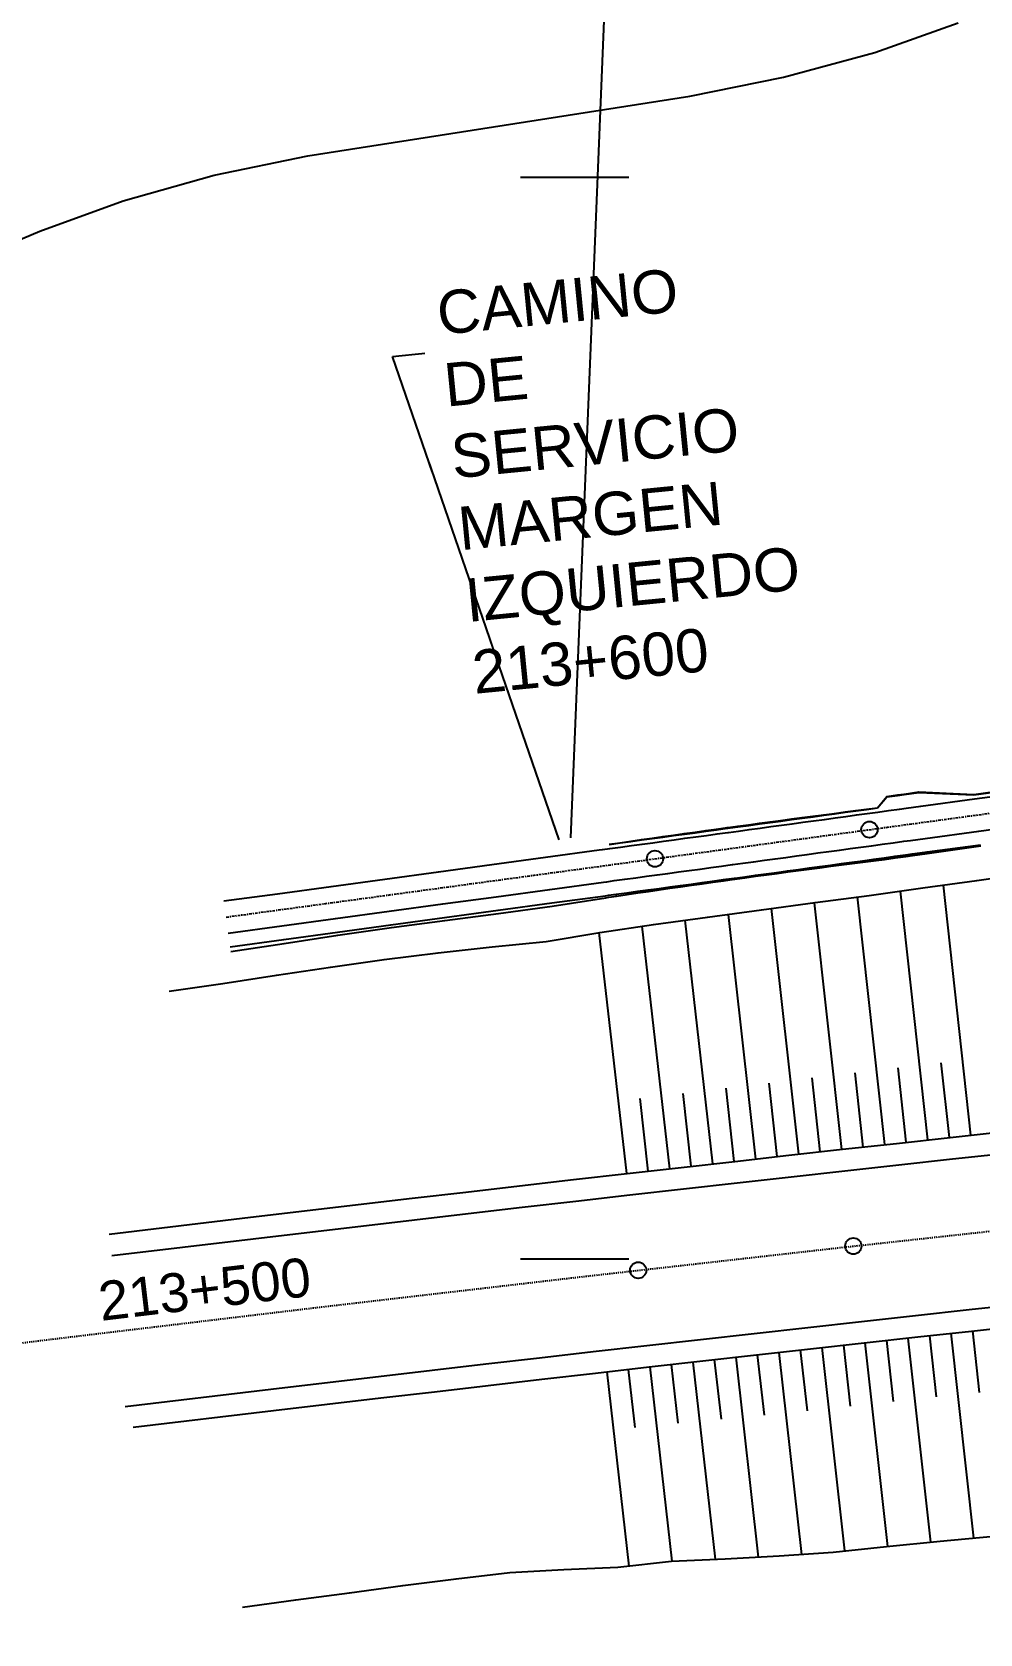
# Model space of a CAD drawing. Header units: metres. Extents: x -4 to 509425, y 7549 to 4732445.
# Drawn here: x 479849.8 to 479937.5, y 4719265.3 to 4719413.4 of the extents above; entities that cross this region are included whole.
import ezdxf
from ezdxf import colors
from ezdxf.entities.mleader import LeaderData, LeaderLine
from ezdxf.math import Vec2, Vec3

# ---------------------------------------------------------------- set-up
doc = ezdxf.new("R2010")
doc.units = ezdxf.units.M
doc.header["$LTSCALE"] = 0.01
doc.header["$MEASUREMENT"] = 0
doc.linetypes.add('322308300149-PRV-PLA-PT-TRA-220201-XREF_PLANTA_1000$0$TRAZO_Y_PUNTO2', pattern=[12.7, 6.35, -3.175, 0, -3.175])
doc.linetypes.add('322308300149-PRV-PLA-PT-URB-220600-XREF_VIALES_1000$0$ACAD_ISO04W100', pattern=[30, 24, -3, 0, -3])
for name, color, linetype, true_color in [('322308300149-PRV-PLA-PT-TRA-220201-XREF_PLANTA_1000$0$C-RAIL-CNTR', 1, '322308300149-PRV-PLA-PT-TRA-220201-XREF_PLANTA_1000$0$TRAZO_Y_PUNTO2', 0xff0000), ('322308300149-PRV-PLA-PT-TRA-220201-XREF_PLANTA_1000$0$C-RAIL-SLOP-FILL', 7, 'Continuous', 0x2eb800), ('322308300149-PRV-PLA-PT-TRA-220201-XREF_PLANTA_1000$0$C-RAIL-TEXT-CNPK', 1, 'Continuous', 0xff0000), ('322308300149-PRV-PLA-PT-URB-220600-XREF_VIALES_1000$0$C-ROAD-CNTR-CAMINOS', 1, '322308300149-PRV-PLA-PT-URB-220600-XREF_VIALES_1000$0$ACAD_ISO04W100', 0xff0000), ('322308300149-PRV-PLA-PT-URB-220600-XREF_VIALES_1000$0$C-ROAD-TEXT-CNPK-CAMINOS SERVICIO', 1, 'Continuous', 0xff0000)]:
    doc.layers.add(name, color=color, linetype=linetype, true_color=true_color)
for name, color, linetype in [('322308300149-PRV-PLA-PT-TRA-220201-XREF_PLANTA_1000$0$C-RAIL-EXPL', 7, 'Continuous'), ('322308300149-PRV-PLA-PT-URB-220600-XREF_VIALES_1000$0$C-G-GRID-PAR', 252, 'Continuous'), ('322308300149-PRV-PLA-PT-URB-220600-XREF_VIALES_1000$0$C-ROAD-LANE', 4, 'Continuous'), ('322308300149-PRV-PLA-PT-URB-220600-XREF_VIALES_1000$0$G-ANNO-TEXT-01', 2, 'Continuous'), ('322308300149-PRV-PLA-PT-URB-220603-XREF_TXT_VIALES_1000$0$G-ANNO-TEXT-CAM-SERVICIO', 2, 'Continuous'), ('cauces CHE', 4, 'Continuous')]:
    doc.layers.add(name, color=color, linetype=linetype)
doc.layers.add('322308300149-PRV-PLA-PT-URB-220600-XREF_VIALES_1000$0$C-ROAD-SLOP-CUTT-CAMINOS', color=7, linetype='Continuous', lineweight=13, true_color=0xff1f1f)
doc.layers.add('322308300149-PRV-PLA-PT-URB-220600-XREF_VIALES_1000$0$C-ROAD-SLOP-FILL-CAMINOS', color=7, linetype='Continuous', lineweight=13, true_color=0x2eb800)
doc.styles.add('322308300149-PRV-PLA-PT-TRA-220201-XREF_PLANTA_1000$0$TYPSA_Arial_3.5mm', font='arial.ttf', dxfattribs={"height": 3.5})
doc.styles.add('322308300149-PRV-PLA-PT-URB-220600-XREF_VIALES_1000$0$TYPSA_Arial_4.0mm', font='arial.ttf', dxfattribs={"height": 4})
doc.styles.add('322308300149-PRV-PLA-PT-URB-220603-XREF_TXT_VIALES_1000$0$TYPSA_Arial_4.0mm', font='arial.ttf', dxfattribs={"height": 4})

# ---------------------------------------------------------------- blocks, each defined once
blk = doc.blocks.new('322308300149-PRV-PLA-PT-URB-220603-XREF_TXT_VIALES_1000$0$_None')
blk = doc.blocks.new('322308300149-PRV-PLA-PT-URB-220600-XREF_VIALES_1000$0$_None')

msp = doc.modelspace()

# ---------------------------------------------------------------- linework, layer by layer
at = {"layer": '322308300149-PRV-PLA-PT-TRA-220201-XREF_PLANTA_1000$0$C-RAIL-CNTR', "flags": 128}
msp.add_lwpolyline([(474084.959, 4718183.219), (477094.628, 4718673.219), (477182.903, 4718687.627), (477236.79, 4718696.516), (477279.237, 4718703.607), (477316.47, 4718709.913), (477350.418, 4718715.747), (477382.017, 4718721.261), (477411.812, 4718726.544), (477440.156, 4718731.653), (477467.296, 4718736.628), (477493.412, 4718741.498), (477518.641, 4718746.285), (477543.09, 4718751.008), (477547.823, 4718751.931), (477571.451, 4718756.593), (477595.063, 4718761.332), (477618.659, 4718766.151), (477642.239, 4718771.047), (477665.803, 4718776.022), (477689.35, 4718781.075), (477712.88, 4718786.206), (477736.393, 4718791.415), (477759.889, 4718796.703), (477783.367, 4718802.068), (477806.827, 4718807.512), (477830.268, 4718813.033), (477853.692, 4718818.632), (477877.096, 4718824.309), (477900.482, 4718830.064), (477923.848, 4718835.896), (477947.195, 4718841.806), (477970.522, 4718847.793), (477993.829, 4718853.858), (477998.229, 4718855.012), (478021.512, 4718861.169), (478045.409, 4718867.569), (478069.995, 4718874.235), (478095.358, 4718881.193), (478121.612, 4718888.478), (478148.901, 4718896.13), (478177.413, 4718904.207), (478207.405, 4718912.784), (478239.242, 4718921.97), (478273.48, 4718931.928), (478311.037, 4718942.93), (478353.669, 4718955.497), (478405.698, 4718970.906), (478440.547, 4718981.25), (478526.301, 4719006.67), (478578.691, 4719022.105), (478619.997, 4719034.181), (478656.265, 4719044.697), (478689.372, 4719054.209), (478720.224, 4719062.988), (478749.351, 4719071.19), (478777.096, 4719078.917), (478803.698, 4719086.242), (478829.333, 4719093.216), (478854.132, 4719099.878), (478878.202, 4719106.26), (478882.865, 4719107.487), (478906.168, 4719113.566), (478929.492, 4719119.568), (478952.835, 4719125.493), (478976.197, 4719131.34), (478999.579, 4719137.109), (479022.98, 4719142.801), (479046.4, 4719148.415), (479069.838, 4719153.951), (479093.295, 4719159.409), (479116.769, 4719164.789), (479140.261, 4719170.091), (479163.771, 4719175.315), (479187.298, 4719180.461), (479210.842, 4719185.529), (479234.403, 4719190.519), (479257.98, 4719195.43), (479281.573, 4719200.263), (479305.182, 4719205.017), (479328.807, 4719209.693), (479352.447, 4719214.291), (479376.103, 4719218.81), (479399.773, 4719223.25), (479423.458, 4719227.612), (479447.157, 4719231.895), (479470.87, 4719236.1), (479494.598, 4719240.225), (479518.338, 4719244.272), (479542.092, 4719248.24), (479565.86, 4719252.129), (479589.639, 4719255.938), (479613.432, 4719259.669), (479637.237, 4719263.321), (479661.053, 4719266.894), (479684.882, 4719270.387), (479708.722, 4719273.802), (479732.573, 4719277.137), (479756.435, 4719280.393), (479780.307, 4719283.57), (479804.191, 4719286.667), (479828.084, 4719289.685), (479851.987, 4719292.624), (479875.9, 4719295.483), (479899.822, 4719298.263), (479923.753, 4719300.963), (479947.694, 4719303.584), (479971.642, 4719306.125), (479995.599, 4719308.587), (480019.564, 4719310.969), (480043.537, 4719313.271), (480067.518, 4719315.494), (480091.505, 4719317.637), (480115.5, 4719319.701), (480139.501, 4719321.684), (480163.509, 4719323.588), (480187.523, 4719325.413), (480211.543, 4719327.157), (480235.568, 4719328.822), (480259.599, 4719330.407), (480283.636, 4719331.912), (480307.677, 4719333.337), (480331.722, 4719334.682), (480355.772, 4719335.947), (480379.826, 4719337.133), (480403.884, 4719338.238), (480427.945, 4719339.264), (480452.01, 4719340.21), (480476.077, 4719341.076), (480500.148, 4719341.862), (480524.22, 4719342.567), (480548.295, 4719343.193), (480572.372, 4719343.739), (480596.451, 4719344.205), (480620.531, 4719344.591), (480644.612, 4719344.897), (480668.695, 4719345.123), (480692.777, 4719345.269), (480716.86, 4719345.335), (480740.943, 4719345.321), (480765.026, 4719345.227), (480789.109, 4719345.053), (480813.191, 4719344.799), (480837.272, 4719344.465), (480861.351, 4719344.051), (480885.429, 4719343.557), (480909.506, 4719342.983), (480933.58, 4719342.329), (480957.652, 4719341.595), (480981.721, 4719340.781), (481005.788, 4719339.888), (481029.851, 4719338.914), (481053.912, 4719337.86), (481077.968, 4719336.726), (481102.021, 4719335.513), (481126.069, 4719334.22), (481150.113, 4719332.846), (481174.152, 4719331.393), (481198.187, 4719329.86), (481222.216, 4719328.247), (481246.239, 4719326.555), (481270.257, 4719324.782), (481294.269, 4719322.93), (481318.275, 4719320.998), (481342.274, 4719318.987), (481366.266, 4719316.895), (481390.251, 4719314.724), (481414.229, 4719312.473), (481438.199, 4719310.143), (481462.161, 4719307.733), (481486.115, 4719305.243), (481488.106, 4719305.033), (481512.051, 4719302.458), (481536.641, 4719299.734), (481561.95, 4719296.852), (481588.072, 4719293.797), (481615.125, 4719290.555), (481643.255, 4719287.104), (481672.659, 4719283.419), (481703.601, 4719279.462), (481736.46, 4719275.182), (481771.808, 4719270.501), (481810.595, 4719265.287), (481854.634, 4719259.293), (481908.391, 4719251.905), (481944.402, 4719246.934), (482033.009, 4719234.735), (482087.126, 4719227.377), (482129.781, 4719221.666), (482167.221, 4719216.739), (482201.383, 4719212.328), (482233.206, 4719208.302), (482263.237, 4719204.586), (482291.83, 4719201.13), (482319.232, 4719197.9), (482345.625, 4719194.872), (482371.146, 4719192.025), (482395.902, 4719189.345), (482400.697, 4719188.836), (482424.651, 4719186.34), (482448.612, 4719183.923), (482472.582, 4719181.586), (482496.559, 4719179.329), (482520.544, 4719177.151), (482544.535, 4719175.053), (482568.534, 4719173.035), (482592.539, 4719171.096), (482616.55, 4719169.237), (482640.567, 4719167.458), (482664.591, 4719165.759), (482688.619, 4719164.14), (482712.653, 4719162.6), (482736.692, 4719161.14), (482760.736, 4719159.76), (482784.784, 4719158.46), (482808.836, 4719157.24), (482832.892, 4719156.1), (482856.952, 4719155.04), (482881.015, 4719154.059), (482905.081, 4719153.159), (482929.151, 4719152.338), (482953.222, 4719151.598), (482977.297, 4719150.937), (483001.373, 4719150.356), (483025.451, 4719149.856), (483049.53, 4719149.435), (483073.611, 4719149.094), (483097.693, 4719148.834), (483121.775, 4719148.653), (483145.858, 4719148.552), (483169.941, 4719148.532), (483194.024, 4719148.591), (483218.107, 4719148.73), (483242.189, 4719148.95), (483266.271, 4719149.249), (483290.351, 4719149.628), (483314.43, 4719150.088), (483338.507, 4719150.627), (483362.582, 4719151.246), (483386.655, 4719151.946), (483410.726, 4719152.725), (483434.793, 4719153.584), (483458.858, 4719154.523), (483474.289, 4719155.167), (483498.348, 4719156.237), (483523.06, 4719157.414), (483548.5, 4719158.705), (483574.762, 4719160.117), (483601.965, 4719161.658), (483630.256, 4719163.339), (483659.833, 4719165.175), (483690.963, 4719167.185), (483724.025, 4719169.397), (483759.596, 4719171.855), (483798.634, 4719174.628), (483842.963, 4719177.851), (483897.077, 4719181.856), (483933.328, 4719184.56), (484022.525, 4719191.183), (484076.998, 4719195.136), (484119.926, 4719198.163), (484157.601, 4719200.734), (484191.973, 4719202.996), (484223.986, 4719205.02), (484254.19, 4719206.847), (484282.943, 4719208.505), (484310.494, 4719210.011), (484337.025, 4719211.38), (484362.674, 4719212.622), (484387.55, 4719213.745), (484392.367, 4719213.953), (484416.43, 4719214.943), (484440.496, 4719215.854), (484464.565, 4719216.684), (484488.636, 4719217.435), (484512.71, 4719218.105), (484536.786, 4719218.696), (484560.864, 4719219.207), (484584.943, 4719219.637), (484609.024, 4719219.988), (484633.106, 4719220.258), (484657.188, 4719220.449), (484681.271, 4719220.56), (484705.354, 4719220.59), (484729.437, 4719220.541), (484753.52, 4719220.412), (484777.602, 4719220.202), (484801.684, 4719219.913), (484825.764, 4719219.543), (484835.198, 4719219.377), (484859.276, 4719218.897), (484884.009, 4719218.325), (484909.473, 4719217.657), (484935.763, 4719216.889), (484962.995, 4719216.015), (484991.319, 4719215.028), (485020.932, 4719213.917), (485052.101, 4719212.67), (485085.208, 4719211.268), (485120.829, 4719209.682), (485159.922, 4719207.866), (485204.317, 4719205.73), (485258.513, 4719203.051), (485294.82, 4719201.236), (485384.152, 4719196.798), (485439.396, 4719194.146), (485482.826, 4719192.149), (485520.915, 4719190.482), (485555.652, 4719189.046), (485587.997, 4719187.791), (485618.51, 4719186.69), (485647.552, 4719185.724), (485674.461, 4719184.906), (485701.284, 4719184.171), (485728.108, 4719183.515), (485754.935, 4719182.939), (485781.763, 4719182.443), (485808.593, 4719182.028), (485835.424, 4719181.692), (485862.255, 4719181.436), (485889.087, 4719181.26), (485915.92, 4719181.164), (485942.753, 4719181.149), (485969.586, 4719181.213), (485996.418, 4719181.357), (486023.25, 4719181.581), (486050.081, 4719181.885), (486076.911, 4719182.269), (486103.74, 4719182.734), (486130.567, 4719183.278), (486157.393, 4719183.902), (486184.216, 4719184.606), (486211.037, 4719185.39), (486237.856, 4719186.254), (486264.673, 4719187.198), (486291.486, 4719188.222), (486318.296, 4719189.326), (486345.103, 4719190.51), (486371.906, 4719191.774), (486398.705, 4719193.117), (486425.5, 4719194.541), (486452.29, 4719196.044), (486479.076, 4719197.627), (486505.858, 4719199.29), (486532.634, 4719201.033), (486559.405, 4719202.856), (486586.17, 4719204.759), (486612.929, 4719206.741), (486639.683, 4719208.803), (486666.43, 4719210.945), (486693.171, 4719213.167), (486719.904, 4719215.468), (486746.631, 4719217.849), (486773.351, 4719220.31), (486800.063, 4719222.85), (486826.768, 4719225.47), (486853.465, 4719228.17), (486880.153, 4719230.949), (486906.833, 4719233.808), (486933.505, 4719236.746), (486960.167, 4719239.764), (486986.821, 4719242.861), (487013.465, 4719246.038), (487040.099, 4719249.294), (487066.724, 4719252.63), (487093.339, 4719256.045), (487119.943, 4719259.539), (487146.537, 4719263.112), (487173.12, 4719266.765), (487199.692, 4719270.497), (487226.252, 4719274.309), (487252.802, 4719278.199), (487279.339, 4719282.169), (487305.865, 4719286.217), (487332.378, 4719290.345), (487358.879, 4719294.552), (487385.368, 4719298.837), (487411.843, 4719303.202), (487438.305, 4719307.646), (487464.754, 4719312.168), (487491.189, 4719316.77), (487517.611, 4719321.45), (487544.018, 4719326.209), (487570.412, 4719331.046), (487596.79, 4719335.963), (487623.154, 4719340.957), (487649.503, 4719346.031), (487675.836, 4719351.183), (487702.154, 4719356.413), (487728.457, 4719361.722), (487754.743, 4719367.11), (487781.013, 4719372.575), (487807.267, 4719378.119), (487833.504, 4719383.741), (487859.725, 4719389.442), (487885.928, 4719395.22), (487912.114, 4719401.077), (487938.282, 4719407.012), (487964.432, 4719413.024), (487990.565, 4719419.115), (488016.679, 4719425.284), (488042.775, 4719431.53), (488068.852, 4719437.854), (488094.909, 4719444.256), (488120.948, 4719450.735), (488146.967, 4719457.293), (488172.967, 4719463.927), (488198.947, 4719470.639), (488224.906, 4719477.429), (488250.846, 4719484.296), (488276.764, 4719491.24), (488302.662, 4719498.262), (488328.539, 4719505.36), (488354.394, 4719512.536), (488380.228, 4719519.789), (488406.041, 4719527.119), (488431.831, 4719534.525), (488457.599, 4719542.009), (488483.345, 4719549.569), (488509.068, 4719557.207), (488534.768, 4719564.92), (488560.445, 4719572.711), (488586.099, 4719580.578), (488590.128, 4719581.821), (488615.754, 4719589.777), (488640.783, 4719597.632), (488665.264, 4719605.4), (488689.238, 4719613.092), (488712.742, 4719620.718), (488723.542, 4719624.251), (488746.413, 4719631.795), (488769.259, 4719639.414), (488792.08, 4719647.11), (488814.875, 4719654.882), (488837.644, 4719662.729), (488860.386, 4719670.651), (488883.103, 4719678.65), (488905.792, 4719686.723), (488928.455, 4719694.872), (488951.09, 4719703.096), (488973.698, 4719711.396), (488996.278, 4719719.77), (489018.831, 4719728.219), (489020.726, 4719728.933)], dxfattribs=at)
at = {"layer": '322308300149-PRV-PLA-PT-TRA-220201-XREF_PLANTA_1000$0$C-RAIL-EXPL', "lineweight": -3, "flags": 128}
for points in [[(479856.992, 4719302.301), (479870.049, 4719303.854), (479875.02, 4719304.442), (479879.992, 4719305.026), (479884.965, 4719305.607), (479889.938, 4719306.184), (479894.911, 4719306.758), (479899.884, 4719307.329), (479904.858, 4719307.896), (479909.833, 4719308.459), (479914.808, 4719309.02), (479919.783, 4719309.577), (479924.758, 4719310.13), (479929.734, 4719310.68), (479934.71, 4719311.226), (479939.687, 4719311.769)], [(479856.992, 4719302.301), (479870.049, 4719303.854), (479875.02, 4719304.442), (479879.992, 4719305.026), (479884.965, 4719305.607), (479889.938, 4719306.184), (479894.911, 4719306.758), (479899.884, 4719307.329), (479904.858, 4719307.896), (479909.833, 4719308.459), (479914.808, 4719309.02), (479919.783, 4719309.577), (479924.758, 4719310.13), (479929.734, 4719310.68), (479934.71, 4719311.226), (479939.687, 4719311.769)], [(479857.237, 4719300.316), (479870.284, 4719301.868), (479875.255, 4719302.455), (479880.225, 4719303.04), (479885.196, 4719303.62), (479890.168, 4719304.197), (479895.139, 4719304.771), (479900.112, 4719305.342), (479905.084, 4719305.909), (479910.057, 4719306.472), (479915.031, 4719307.032), (479920.004, 4719307.589), (479924.979, 4719308.142), (479929.953, 4719308.692), (479934.928, 4719309.238), (479939.903, 4719309.781)], [(479857.237, 4719300.316), (479870.284, 4719301.868), (479875.255, 4719302.455), (479880.225, 4719303.04), (479885.196, 4719303.62), (479890.168, 4719304.197), (479895.139, 4719304.771), (479900.112, 4719305.342), (479905.084, 4719305.909), (479910.057, 4719306.472), (479915.031, 4719307.032), (479920.004, 4719307.589), (479924.979, 4719308.142), (479929.953, 4719308.692), (479934.928, 4719309.238), (479939.903, 4719309.781)], [(479858.471, 4719286.365), (479871.933, 4719287.965), (479876.893, 4719288.552), (479881.854, 4719289.135), (479886.816, 4719289.714), (479891.778, 4719290.29), (479896.74, 4719290.863), (479901.702, 4719291.432), (479906.665, 4719291.998), (479911.629, 4719292.561), (479916.593, 4719293.12), (479921.557, 4719293.675), (479926.521, 4719294.227), (479931.486, 4719294.776), (479936.452, 4719295.321), (479941.417, 4719295.863)], [(479858.471, 4719286.365), (479871.933, 4719287.965), (479876.893, 4719288.552), (479881.854, 4719289.135), (479886.816, 4719289.714), (479891.778, 4719290.29), (479896.74, 4719290.863), (479901.702, 4719291.432), (479906.665, 4719291.998), (479911.629, 4719292.561), (479916.593, 4719293.12), (479921.557, 4719293.675), (479926.521, 4719294.227), (479931.486, 4719294.776), (479936.452, 4719295.321), (479941.417, 4719295.863)], [(479859.199, 4719284.437), (479872.168, 4719285.979), (479877.127, 4719286.565), (479882.087, 4719287.148), (479887.047, 4719287.728), (479892.008, 4719288.304), (479896.968, 4719288.876), (479901.93, 4719289.445), (479906.891, 4719290.011), (479911.853, 4719290.573), (479916.816, 4719291.132), (479921.779, 4719291.688), (479926.742, 4719292.24), (479931.705, 4719292.788), (479936.669, 4719293.333), (479941.634, 4719293.875)], [(479859.199, 4719284.437), (479872.168, 4719285.979), (479877.127, 4719286.565), (479882.087, 4719287.148), (479887.047, 4719287.728), (479892.008, 4719288.304), (479896.968, 4719288.876), (479901.93, 4719289.445), (479906.891, 4719290.011), (479911.853, 4719290.573), (479916.816, 4719291.132), (479921.779, 4719291.688), (479926.742, 4719292.24), (479931.705, 4719292.788), (479936.669, 4719293.333), (479941.634, 4719293.875)]]:
    msp.add_lwpolyline(points, dxfattribs=at)
at = {"layer": '322308300149-PRV-PLA-PT-TRA-220201-XREF_PLANTA_1000$0$C-RAIL-SLOP-FILL', "lineweight": -3}
for p, q in [((479936.612, 4719311.434), (479934.087, 4719334.554)), ((479936.612, 4719311.434), (479934.087, 4719334.554)), ((479924.684, 4719310.122), (479922.156, 4719332.924)), ((479924.684, 4719310.122), (479922.156, 4719332.924)), ((479928.66, 4719310.561), (479926.134, 4719333.456)), ((479928.66, 4719310.561), (479926.134, 4719333.456)), ((479932.636, 4719310.999), (479930.111, 4719334)), ((479932.636, 4719310.999), (479930.111, 4719334)), ((479912.758, 4719308.789), (479910.224, 4719331.302)), ((479912.758, 4719308.789), (479910.224, 4719331.302)), ((479916.733, 4719309.235), (479914.201, 4719331.846)), ((479916.733, 4719309.235), (479914.201, 4719331.846)), ((479920.709, 4719309.68), (479918.178, 4719332.387)), ((479920.709, 4719309.68), (479918.178, 4719332.387)), ((479904.809, 4719307.89), (479902.276, 4719330.178)), ((479904.809, 4719307.89), (479902.276, 4719330.178)), ((479908.784, 4719308.341), (479906.249, 4719330.75)), ((479908.784, 4719308.341), (479906.249, 4719330.75)), ((479934.624, 4719311.217), (479933.867, 4719318.134)), ((479934.624, 4719311.217), (479933.867, 4719318.134)), ((479922.696, 4719309.901), (479921.938, 4719316.727)), ((479922.696, 4719309.901), (479921.938, 4719316.727)), ((479926.672, 4719310.341), (479925.914, 4719317.196)), ((479926.672, 4719310.341), (479925.914, 4719317.196)), ((479930.648, 4719310.78), (479929.89, 4719317.664)), ((479930.648, 4719310.78), (479929.89, 4719317.664)), ((479910.771, 4719308.565), (479910.011, 4719315.304)), ((479910.771, 4719308.565), (479910.011, 4719315.304)), ((479914.746, 4719309.013), (479913.986, 4719315.782)), ((479914.746, 4719309.013), (479913.986, 4719315.782)), ((479918.721, 4719309.458), (479917.962, 4719316.256)), ((479918.721, 4719309.458), (479917.962, 4719316.256)), ((479906.796, 4719308.115), (479906.036, 4719314.82)), ((479906.796, 4719308.115), (479906.036, 4719314.82)), ((479932.78, 4719292.906), (479933.403, 4719287.239)), ((479932.78, 4719292.906), (479933.403, 4719287.239)), ((479934.768, 4719293.124), (479936.845, 4719274.192)), ((479934.768, 4719293.124), (479936.845, 4719274.192)), ((479936.756, 4719293.343), (479937.379, 4719287.649)), ((479936.756, 4719293.343), (479937.379, 4719287.649)), ((479918.865, 4719291.361), (479920.956, 4719272.693)), ((479918.865, 4719291.361), (479920.956, 4719272.693)), ((479920.853, 4719291.584), (479921.481, 4719285.959)), ((479920.853, 4719291.584), (479921.481, 4719285.959)), ((479922.84, 4719291.806), (479924.934, 4719273.011)), ((479922.84, 4719291.806), (479924.934, 4719273.011)), ((479924.828, 4719292.027), (479925.455, 4719286.383)), ((479924.828, 4719292.027), (479925.455, 4719286.383)), ((479926.816, 4719292.248), (479928.903, 4719273.42)), ((479926.816, 4719292.248), (479928.903, 4719273.42)), ((479928.804, 4719292.467), (479929.429, 4719286.814)), ((479928.804, 4719292.467), (479929.429, 4719286.814)), ((479930.792, 4719292.687), (479932.872, 4719273.827)), ((479930.792, 4719292.687), (479932.872, 4719273.827)), ((479904.953, 4719289.79), (479905.567, 4719284.405)), ((479904.953, 4719289.79), (479905.567, 4719284.405)), ((479906.941, 4719290.017), (479908.982, 4719272.058)), ((479906.941, 4719290.017), (479908.982, 4719272.058)), ((479908.928, 4719290.242), (479909.543, 4719284.815)), ((479908.928, 4719290.242), (479909.543, 4719284.815)), ((479910.915, 4719290.467), (479912.976, 4719272.249)), ((479910.915, 4719290.467), (479912.976, 4719272.249)), ((479912.903, 4719290.691), (479913.523, 4719285.188)), ((479912.903, 4719290.691), (479913.523, 4719285.188)), ((479914.89, 4719290.915), (479916.968, 4719272.448)), ((479914.89, 4719290.915), (479916.968, 4719272.448)), ((479916.877, 4719291.139), (479917.503, 4719285.562)), ((479916.877, 4719291.139), (479917.503, 4719285.562)), ((479902.966, 4719289.563), (479905.016, 4719271.616)), ((479902.966, 4719289.563), (479905.016, 4719271.616))]:
    msp.add_line(p, q, dxfattribs=at)
at = {"layer": '322308300149-PRV-PLA-PT-TRA-220201-XREF_PLANTA_1000$0$C-RAIL-SLOP-FILL', "lineweight": -3, "flags": 128}
for points in [[(479862.515, 4719324.75), (479867.487, 4719325.46), (479872.454, 4719326.218), (479877.423, 4719326.954), (479882.396, 4719327.662), (479887.378, 4719328.298), (479892.371, 4719328.834), (479897.367, 4719329.343), (479902.325, 4719330.186), (479907.298, 4719330.9), (479912.274, 4719331.584), (479917.252, 4719332.262), (479922.23, 4719332.934), (479927.209, 4719333.6), (479932.186, 4719334.286), (479937.161, 4719334.988), (479942.138, 4719335.683)], [(479869.304, 4719267.828), (479874.242, 4719268.486), (479879.181, 4719269.144), (479884.12, 4719269.8), (479889.061, 4719270.432), (479894.009, 4719271.018), (479898.992, 4719271.289), (479903.982, 4719271.5), (479908.932, 4719272.056), (479913.918, 4719272.294), (479918.902, 4719272.546), (479923.874, 4719272.902), (479928.829, 4719273.412), (479933.784, 4719273.921), (479938.746, 4719274.36)], [(479869.304, 4719267.828), (479874.242, 4719268.486), (479879.181, 4719269.144), (479884.12, 4719269.8), (479889.061, 4719270.432), (479894.009, 4719271.018), (479898.992, 4719271.289), (479903.982, 4719271.5), (479908.932, 4719272.056), (479913.918, 4719272.294), (479918.902, 4719272.546), (479923.874, 4719272.902), (479928.829, 4719273.412), (479933.784, 4719273.921), (479938.746, 4719274.36)]]:
    msp.add_lwpolyline(points, dxfattribs=at)
at = {"layer": '322308300149-PRV-PLA-PT-TRA-220201-XREF_PLANTA_1000$0$C-RAIL-TEXT-CNPK'}
for centre in [(479925.75, 4719301.185), (479925.75, 4719301.185), (479905.875, 4719298.953), (479905.875, 4719298.953)]:
    msp.add_circle(centre, 0.75, dxfattribs=at)
at = {"layer": '322308300149-PRV-PLA-PT-URB-220600-XREF_VIALES_1000$0$C-G-GRID-PAR', "lineweight": -3, "flags": 128}
msp.add_lwpolyline([(479895, 4719300), (479905, 4719300)], dxfattribs=at)
at = {"layer": '322308300149-PRV-PLA-PT-URB-220600-XREF_VIALES_1000$0$C-ROAD-SLOP-CUTT-CAMINOS', "lineweight": -3, "flags": 128}
for points in [[(479907.81, 4719334.113), (479907.792, 4719334.248)], [(479909.79, 4719334.398), (479909.785, 4719334.434)], [(479911.77, 4719334.679), (479911.755, 4719334.787)], [(479913.751, 4719334.957), (479913.747, 4719334.987)], [(479903.852, 4719333.535), (479903.828, 4719333.709)], [(479905.831, 4719333.826), (479905.824, 4719333.872)]]:
    msp.add_lwpolyline(points, dxfattribs=at)
at = {"layer": 'cauces CHE'}
msp.add_lwpolyline([(479835.466, 4719388.607), (479850.556, 4719394.998), (479858.259, 4719397.811), (479866.692, 4719400.158), (479875.343, 4719401.968), (479910.648, 4719407.457), (479919.303, 4719409.225), (479927.741, 4719411.514), (479935.451, 4719414.26)], dxfattribs=at)

# ---------------------------------------------------------------- texts
at = {"layer": '322308300149-PRV-PLA-PT-TRA-220201-XREF_PLANTA_1000$0$C-RAIL-TEXT-CNPK', "linetype": 'Continuous', "insert": (479856.227, 4719294.217), "char_height": 3.6, "width": 20.68698, "attachment_point": 7, "rotation": 6.80087, "style": '322308300149-PRV-PLA-PT-TRA-220201-XREF_PLANTA_1000$0$TYPSA_Arial_3.5mm'}
msp.add_mtext('213+500', dxfattribs=at)
msp.add_mtext('213+500', dxfattribs=at)

# ---------------------------------------------------------------- next in the draw order: leaders
at = {"layer": '322308300149-PRV-PLA-PT-URB-220603-XREF_TXT_VIALES_1000$0$G-ANNO-TEXT-CAM-SERVICIO', "linetype": 'Continuous'}
ml = msp.add_multileader_mtext('Standard', dxfattribs=at)
ml.set_content('{\\C256;CAMINO DE SERVICIO\\PMARGEN IZQUIERDO 213+600}', color=2, style='322308300149-PRV-PLA-PT-URB-220603-XREF_TXT_VIALES_1000$0$TYPSA_Arial_4.0mm')
ml.set_leader_properties(color=3, linetype='ByLayer', lineweight=-1)
ml.set_arrow_properties(name='322308300149-PRV-PLA-PT-URB-220603-XREF_TXT_VIALES_1000$0$_None')
ml.build(insert=Vec2(0, 0))
ml.multileader.update_dxf_attribs({"has_text_frame": 1, "text_left_attachment_type": 2, "text_right_attachment_type": 2, "dogleg_length": 3, "arrow_head_size": 3})
ctx = ml.context
ctx.base_point, ctx.arrow_head_size, ctx.landing_gap_size, ctx.plane_origin, ctx.plane_x_axis, ctx.plane_y_axis = Vec3(479906.709, 4719439.62), 3, 1.5, Vec3(480104.524, 4719570.503), Vec3(0.9952016, 0.0978452), Vec3(-0.0978452, 0.9952016)
ctx.left_attachment, ctx.right_attachment = 2, 2
notes = []
notes.append((ctx, [(0, (1, 1, 0), (479903.723, 4719439.326), (0.9952016, 0.0978452), 3, [(0, [(479899.534, 4719335.915)], 0, [])])]))
ctx.mtext.insert, ctx.mtext.text_direction, ctx.mtext.rotation, ctx.mtext.width, ctx.mtext.flow_direction = Vec3(479907.658, 4719445.3), Vec3(0.9952016, 0.0978452), 0.098002, 81.0338, 5
ctx.mtext.has_bg_fill, ctx.mtext.bg_color, ctx.mtext.bg_scale_factor, ctx.mtext.bg_transparency, ctx.mtext.use_window_bg_color = 1, -1027028792, 1.5, 0, 1
for ctx, leaders in notes:
    for number, flags, end, landing, length, lines in leaders:
        leader = LeaderData()
        leader.index, (leader.has_last_leader_line, leader.has_dogleg_vector, leader.attachment_direction) = number, flags
        leader.last_leader_point, leader.dogleg_vector, leader.dogleg_length = Vec3(end), Vec3(landing), length
        for number, points, colour, breaks in lines:
            line = LeaderLine()
            line.index, line.vertices, line.color, line.breaks = number, Vec3.list(points), colors.encode_raw_color(colour), breaks
            leader.lines.append(line)
        ctx.leaders.append(leader)

# ---------------------------------------------------------------- next in the draw order: linework, layer by layer
at = {"layer": '322308300149-PRV-PLA-PT-URB-220600-XREF_VIALES_1000$0$C-G-GRID-PAR', "lineweight": -3, "flags": 128}
msp.add_lwpolyline([(479895, 4719400), (479905, 4719400)], dxfattribs=at)
at = {"layer": '322308300149-PRV-PLA-PT-URB-220600-XREF_VIALES_1000$0$C-ROAD-CNTR-CAMINOS', "lineweight": -3, "flags": 128}
msp.add_lwpolyline([(479867.784, 4719331.599), (479993.308, 4719348.663, -0.0200324), (480025.203, 4719351.703), (480073.267, 4719354.349, -0.297239), (480092.197, 4719343.439), (480128.424, 4719272.137)], format="xyb", dxfattribs=at)
at = {"layer": '322308300149-PRV-PLA-PT-URB-220600-XREF_VIALES_1000$0$C-ROAD-LANE', "lineweight": -3, "flags": 128}
for points in [[(479867.582, 4719333.086), (479872.536, 4719333.759), (479877.491, 4719334.433), (479882.445, 4719335.106), (479887.4, 4719335.78), (479892.354, 4719336.453), (479897.308, 4719337.126), (479902.263, 4719337.8), (479902.563, 4719337.841), (479903.254, 4719337.935), (479904.245, 4719338.069), (479905.236, 4719338.204), (479906.226, 4719338.339), (479907.217, 4719338.473), (479908.208, 4719338.608), (479909.199, 4719338.743), (479910.19, 4719338.878), (479911.181, 4719339.012), (479912.172, 4719339.147), (479913.163, 4719339.282), (479914.154, 4719339.416), (479914.218, 4719339.425), (479915.144, 4719339.551), (479916.135, 4719339.686), (479917.126, 4719339.82), (479918.117, 4719339.955), (479919.108, 4719340.09), (479920.099, 4719340.225), (479921.09, 4719340.359), (479922.081, 4719340.494), (479923.072, 4719340.629), (479924.062, 4719340.763), (479925.053, 4719340.898), (479926.044, 4719341.033), (479927.035, 4719341.167), (479928.026, 4719341.302), (479929.017, 4719341.437), (479930.008, 4719341.572), (479930.621, 4719341.655), (479931.989, 4719341.841), (479936.944, 4719342.514), (479941.898, 4719343.188)], [(479867.986, 4719330.113), (479872.94, 4719330.786), (479877.895, 4719331.46), (479882.849, 4719332.133), (479887.804, 4719332.807), (479892.758, 4719333.48), (479897.713, 4719334.154), (479902.667, 4719334.827), (479902.967, 4719334.868), (479903.658, 4719334.962), (479904.649, 4719335.097), (479905.64, 4719335.231), (479906.631, 4719335.366), (479907.621, 4719335.501), (479908.612, 4719335.636), (479909.603, 4719335.77), (479910.594, 4719335.905), (479911.585, 4719336.04), (479912.576, 4719336.174), (479913.567, 4719336.309), (479914.558, 4719336.444), (479914.622, 4719336.453), (479915.549, 4719336.578), (479916.539, 4719336.713), (479917.53, 4719336.848), (479918.521, 4719336.983), (479919.512, 4719337.117), (479920.503, 4719337.252), (479921.494, 4719337.387), (479922.485, 4719337.521), (479923.476, 4719337.656), (479924.466, 4719337.791), (479925.457, 4719337.925), (479926.448, 4719338.06), (479927.439, 4719338.195), (479928.43, 4719338.329), (479929.421, 4719338.464), (479930.412, 4719338.599), (479931.025, 4719338.682), (479932.394, 4719338.868), (479937.348, 4719339.542), (479942.302, 4719340.215)]]:
    msp.add_lwpolyline(points, dxfattribs=at)
at = {"layer": '322308300149-PRV-PLA-PT-URB-220600-XREF_VIALES_1000$0$C-ROAD-SLOP-CUTT-CAMINOS', "lineweight": -3, "flags": 128}
for points in [[(479927.974, 4719341.686), (479928.838, 4719342.755), (479929.829, 4719342.885), (479930.442, 4719342.972), (479931.81, 4719343.165), (479936.889, 4719342.922)], [(479927.974, 4719341.685), (479928.844, 4719342.712), (479929.834, 4719342.846), (479930.447, 4719342.93), (479931.816, 4719343.116), (479936.892, 4719342.898)], [(479928.844, 4719342.712), (479929.834, 4719342.846), (479930.447, 4719342.93), (479931.816, 4719343.116)], [(479933.028, 4719343.064), (479933.023, 4719343.106)], [(479929.055, 4719342.74), (479929.049, 4719342.783)], [(479931.037, 4719343.01), (479931.035, 4719343.023)], [(479935.027, 4719342.978), (479935.025, 4719342.988)], [(479868.156, 4719328.86), (479873.111, 4719329.534), (479878.065, 4719330.207), (479883.02, 4719330.881), (479887.974, 4719331.554), (479892.928, 4719332.228), (479897.883, 4719332.901), (479902.837, 4719333.575), (479903.137, 4719333.616), (479903.828, 4719333.709), (479904.819, 4719333.844), (479905.81, 4719333.979), (479906.801, 4719334.114), (479907.792, 4719334.248), (479908.783, 4719334.383), (479909.773, 4719334.518), (479910.764, 4719334.652), (479911.755, 4719334.787), (479912.746, 4719334.922), (479913.737, 4719335.056), (479914.728, 4719335.191), (479914.793, 4719335.2), (479915.719, 4719335.326), (479916.71, 4719335.461), (479917.701, 4719335.595), (479918.691, 4719335.73), (479919.682, 4719335.865), (479920.673, 4719335.999), (479921.664, 4719336.134), (479922.655, 4719336.269), (479923.646, 4719336.403), (479924.637, 4719336.538), (479925.628, 4719336.673), (479926.619, 4719336.808), (479927.609, 4719336.942), (479928.6, 4719337.077), (479929.591, 4719337.212), (479930.582, 4719337.346), (479931.195, 4719337.43), (479932.564, 4719337.616), (479937.518, 4719338.289)], [(479868.217, 4719328.414), (479873.16, 4719329.168), (479878.104, 4719329.921), (479883.055, 4719330.619), (479888.009, 4719331.295), (479892.97, 4719331.923), (479897.925, 4719332.591), (479902.863, 4719333.388), (479903.162, 4719333.433), (479903.852, 4719333.535), (479904.841, 4719333.681), (479905.831, 4719333.826), (479906.82, 4719333.97), (479907.81, 4719334.113), (479908.8, 4719334.256), (479909.79, 4719334.398), (479910.78, 4719334.539), (479911.77, 4719334.679), (479912.76, 4719334.818), (479913.751, 4719334.957), (479914.741, 4719335.094), (479914.806, 4719335.103), (479915.732, 4719335.231), (479916.722, 4719335.367), (479917.713, 4719335.503), (479918.704, 4719335.636), (479919.696, 4719335.768), (479920.687, 4719335.899), (479921.678, 4719336.029), (479922.67, 4719336.159), (479923.662, 4719336.288), (479924.653, 4719336.416), (479925.645, 4719336.543), (479926.637, 4719336.669), (479927.629, 4719336.795), (479928.622, 4719336.92), (479929.612, 4719337.058), (479930.602, 4719337.199), (479931.215, 4719337.285), (479932.583, 4719337.478), (479937.534, 4719338.176)], [(479931.592, 4719337.339), (479931.573, 4719337.481)], [(479933.573, 4719337.618), (479933.567, 4719337.658)], [(479935.553, 4719337.897), (479935.537, 4719338.02)], [(479919.696, 4719335.768), (479919.682, 4719335.865)], [(479921.678, 4719336.029), (479921.674, 4719336.061)], [(479923.662, 4719336.288), (479923.646, 4719336.403)], [(479925.645, 4719336.543), (479925.64, 4719336.582)], [(479927.629, 4719336.795), (479927.609, 4719336.942)], [(479929.612, 4719337.058), (479929.606, 4719337.104)], [(479915.732, 4719335.231), (479915.719, 4719335.326)], [(479917.713, 4719335.503), (479917.709, 4719335.53)]]:
    msp.add_lwpolyline(points, dxfattribs=at)
at = {"layer": '322308300149-PRV-PLA-PT-URB-220600-XREF_VIALES_1000$0$C-ROAD-SLOP-FILL-CAMINOS', "lineweight": -3, "flags": 128}
for points in [[(479936.889, 4719342.922), (479941.84, 4719343.62)], [(479936.892, 4719342.898), (479941.846, 4719343.571)], [(479903.201, 4719338.325), (479904.19, 4719338.469), (479905.18, 4719338.612), (479906.17, 4719338.755), (479907.16, 4719338.896), (479908.15, 4719339.037), (479909.14, 4719339.177), (479910.13, 4719339.317), (479911.121, 4719339.455), (479912.111, 4719339.593), (479913.102, 4719339.73), (479914.092, 4719339.866), (479914.157, 4719339.874), (479915.083, 4719340.001), (479916.074, 4719340.135), (479917.065, 4719340.269), (479918.056, 4719340.402), (479919.048, 4719340.534), (479920.039, 4719340.665), (479921.03, 4719340.796), (479922.022, 4719340.925), (479923.014, 4719341.054), (479924.005, 4719341.182), (479924.997, 4719341.309), (479925.989, 4719341.436), (479926.982, 4719341.561), (479927.974, 4719341.686)], [(479903.202, 4719338.318), (479904.193, 4719338.452), (479905.183, 4719338.587), (479906.174, 4719338.722), (479907.165, 4719338.857), (479908.156, 4719338.991), (479909.147, 4719339.126), (479910.138, 4719339.261), (479911.129, 4719339.395), (479912.12, 4719339.53), (479913.111, 4719339.665), (479914.101, 4719339.799), (479914.166, 4719339.808), (479915.092, 4719339.934), (479916.083, 4719340.069), (479917.074, 4719340.204), (479918.065, 4719340.338), (479919.056, 4719340.473), (479920.047, 4719340.608), (479921.038, 4719340.742), (479922.029, 4719340.877), (479923.019, 4719341.012), (479924.01, 4719341.146), (479925.001, 4719341.281), (479925.992, 4719341.416), (479926.983, 4719341.551), (479927.974, 4719341.685)], [(479927.537, 4719341.626), (479927.536, 4719341.627)], [(479937.024, 4719342.915), (479937.02, 4719342.94)], [(479917.628, 4719340.279), (479917.619, 4719340.343)], [(479919.61, 4719340.548), (479919.607, 4719340.566)], [(479921.591, 4719340.818), (479921.585, 4719340.868)], [(479923.573, 4719341.087), (479923.572, 4719341.099)], [(479925.555, 4719341.356), (479925.552, 4719341.38)], [(479905.737, 4719338.662), (479905.733, 4719338.692)], [(479907.719, 4719338.932), (479907.717, 4719338.945)], [(479909.701, 4719339.201), (479909.693, 4719339.255)], [(479911.683, 4719339.471), (479911.68, 4719339.489)], [(479913.664, 4719339.74), (479913.655, 4719339.806)], [(479915.646, 4719340.009), (479915.643, 4719340.029)], [(479903.755, 4719338.393), (479903.755, 4719338.397)]]:
    msp.add_lwpolyline(points, dxfattribs=at)
at = {"layer": '322308300149-PRV-PLA-PT-URB-220600-XREF_VIALES_1000$0$C-ROAD-TEXT-CNPK-CAMINOS SERVICIO'}
for centre in [(479927.237, 4719339.681), (479927.237, 4719339.681), (479907.419, 4719336.987), (479907.419, 4719336.987)]:
    msp.add_circle(centre, 0.75, dxfattribs=at)

# ---------------------------------------------------------------- next in the draw order: leaders
at = {"layer": '322308300149-PRV-PLA-PT-URB-220600-XREF_VIALES_1000$0$G-ANNO-TEXT-01'}
ml = msp.add_multileader_mtext('Standard', dxfattribs=at)
ml.set_content('{\\C256;CAMINO DE SERVICIO\\PMARGEN IZQUIERDO 213+600}', color=2, style='322308300149-PRV-PLA-PT-URB-220600-XREF_VIALES_1000$0$TYPSA_Arial_4.0mm')
ml.set_leader_properties(color=3, linetype='ByLayer', lineweight=-1)
ml.set_arrow_properties(name='322308300149-PRV-PLA-PT-URB-220600-XREF_VIALES_1000$0$_None')
ml.build(insert=Vec2(0, 0))
ml.multileader.update_dxf_attribs({"has_text_frame": 1, "text_left_attachment_type": 2, "text_right_attachment_type": 2, "dogleg_length": 3, "arrow_head_size": 3, "scale": 0.001})
ctx = ml.context
ctx.base_point, ctx.scale, ctx.arrow_head_size, ctx.landing_gap_size, ctx.plane_origin, ctx.plane_x_axis, ctx.plane_y_axis = Vec3(479886.143, 4719383.705), 0.001, 3, 1.5, Vec3(480104.524, 4719570.503), Vec3(0.995201, 0.0978514), Vec3(-0.0978514, 0.995201)
ctx.left_attachment, ctx.right_attachment = 2, 2
notes = []
notes.append((ctx, [(0, (1, 1, 0), (479883.158, 4719383.412), (0.995201, 0.0978514), 3, [(0, [(479899.534, 4719335.915)], 0, [])])]))
ctx.mtext.insert, ctx.mtext.text_direction, ctx.mtext.rotation, ctx.mtext.width, ctx.mtext.flow_direction = Vec3(479887.092, 4719389.385), Vec3(0.995201, 0.0978514), 0.0980083, 81.0338, 5
ctx.mtext.has_bg_fill, ctx.mtext.bg_color, ctx.mtext.bg_scale_factor, ctx.mtext.bg_transparency, ctx.mtext.use_window_bg_color = 1, -1027028792, 1.5, 0, 1
for ctx, leaders in notes:
    for number, flags, end, landing, length, lines in leaders:
        leader = LeaderData()
        leader.index, (leader.has_last_leader_line, leader.has_dogleg_vector, leader.attachment_direction) = number, flags
        leader.last_leader_point, leader.dogleg_vector, leader.dogleg_length = Vec3(end), Vec3(landing), length
        for number, points, colour, breaks in lines:
            line = LeaderLine()
            line.index, line.vertices, line.color, line.breaks = number, Vec3.list(points), colors.encode_raw_color(colour), breaks
            leader.lines.append(line)
        ctx.leaders.append(leader)

# ---------------------------------------------------------------- next in the draw order: linework, layer by layer
at = {"layer": '322308300149-PRV-PLA-PT-TRA-220201-XREF_PLANTA_1000$0$C-RAIL-CNTR', "flags": 128}
msp.add_lwpolyline([(474084.959, 4718183.219), (477094.628, 4718673.219), (477182.903, 4718687.627), (477236.79, 4718696.516), (477279.237, 4718703.607), (477316.47, 4718709.913), (477350.418, 4718715.747), (477382.017, 4718721.261), (477411.812, 4718726.544), (477440.156, 4718731.653), (477467.296, 4718736.628), (477493.412, 4718741.498), (477518.641, 4718746.285), (477543.09, 4718751.008), (477547.823, 4718751.931), (477571.451, 4718756.593), (477595.063, 4718761.332), (477618.659, 4718766.151), (477642.239, 4718771.047), (477665.803, 4718776.022), (477689.35, 4718781.075), (477712.88, 4718786.206), (477736.393, 4718791.415), (477759.889, 4718796.703), (477783.367, 4718802.068), (477806.827, 4718807.512), (477830.268, 4718813.033), (477853.692, 4718818.632), (477877.096, 4718824.309), (477900.482, 4718830.064), (477923.848, 4718835.896), (477947.195, 4718841.806), (477970.522, 4718847.793), (477993.829, 4718853.858), (477998.229, 4718855.012), (478021.512, 4718861.169), (478045.409, 4718867.569), (478069.995, 4718874.235), (478095.358, 4718881.193), (478121.612, 4718888.478), (478148.901, 4718896.13), (478177.413, 4718904.207), (478207.405, 4718912.784), (478239.242, 4718921.97), (478273.48, 4718931.928), (478311.037, 4718942.93), (478353.669, 4718955.497), (478405.698, 4718970.906), (478440.547, 4718981.25), (478526.301, 4719006.67), (478578.691, 4719022.105), (478619.997, 4719034.181), (478656.265, 4719044.697), (478689.372, 4719054.209), (478720.224, 4719062.988), (478749.351, 4719071.19), (478777.096, 4719078.917), (478803.698, 4719086.242), (478829.333, 4719093.216), (478854.132, 4719099.878), (478878.202, 4719106.26), (478882.865, 4719107.487), (478906.168, 4719113.566), (478929.492, 4719119.568), (478952.835, 4719125.493), (478976.197, 4719131.34), (478999.579, 4719137.109), (479022.98, 4719142.801), (479046.4, 4719148.415), (479069.838, 4719153.951), (479093.295, 4719159.409), (479116.769, 4719164.789), (479140.261, 4719170.091), (479163.771, 4719175.315), (479187.298, 4719180.461), (479210.842, 4719185.529), (479234.403, 4719190.519), (479257.98, 4719195.43), (479281.573, 4719200.263), (479305.182, 4719205.017), (479328.807, 4719209.693), (479352.447, 4719214.291), (479376.103, 4719218.81), (479399.773, 4719223.25), (479423.458, 4719227.612), (479447.157, 4719231.895), (479470.87, 4719236.1), (479494.598, 4719240.225), (479518.338, 4719244.272), (479542.092, 4719248.24), (479565.86, 4719252.129), (479589.639, 4719255.938), (479613.432, 4719259.669), (479637.237, 4719263.321), (479661.053, 4719266.894), (479684.882, 4719270.387), (479708.722, 4719273.802), (479732.573, 4719277.137), (479756.435, 4719280.393), (479780.307, 4719283.57), (479804.191, 4719286.667), (479828.084, 4719289.685), (479851.987, 4719292.624), (479875.9, 4719295.483), (479899.822, 4719298.263), (479923.753, 4719300.963), (479947.694, 4719303.584), (479971.642, 4719306.125), (479995.599, 4719308.587), (480019.564, 4719310.969), (480043.537, 4719313.271), (480067.518, 4719315.494), (480091.505, 4719317.637), (480115.5, 4719319.701), (480139.501, 4719321.684), (480163.509, 4719323.588), (480187.523, 4719325.413), (480211.543, 4719327.157), (480235.568, 4719328.822), (480259.599, 4719330.407), (480283.636, 4719331.912), (480307.677, 4719333.337), (480331.722, 4719334.682), (480355.772, 4719335.947), (480379.826, 4719337.133), (480403.884, 4719338.238), (480427.945, 4719339.264), (480452.01, 4719340.21), (480476.077, 4719341.076), (480500.148, 4719341.862), (480524.22, 4719342.567), (480548.295, 4719343.193), (480572.372, 4719343.739), (480596.451, 4719344.205), (480620.531, 4719344.591), (480644.612, 4719344.897), (480668.695, 4719345.123), (480692.777, 4719345.269), (480716.86, 4719345.335), (480740.943, 4719345.321), (480765.026, 4719345.227), (480789.109, 4719345.053), (480813.191, 4719344.799), (480837.272, 4719344.465), (480861.351, 4719344.051), (480885.429, 4719343.557), (480909.506, 4719342.983), (480933.58, 4719342.329), (480957.652, 4719341.595), (480981.721, 4719340.781), (481005.788, 4719339.888), (481029.851, 4719338.914), (481053.912, 4719337.86), (481077.968, 4719336.726), (481102.021, 4719335.513), (481126.069, 4719334.22), (481150.113, 4719332.846), (481174.152, 4719331.393), (481198.187, 4719329.86), (481222.216, 4719328.247), (481246.239, 4719326.555), (481270.257, 4719324.782), (481294.269, 4719322.93), (481318.275, 4719320.998), (481342.274, 4719318.987), (481366.266, 4719316.895), (481390.251, 4719314.724), (481414.229, 4719312.473), (481438.199, 4719310.143), (481462.161, 4719307.733), (481486.115, 4719305.243), (481488.106, 4719305.033), (481512.051, 4719302.458), (481536.641, 4719299.734), (481561.95, 4719296.852), (481588.072, 4719293.797), (481615.125, 4719290.555), (481643.255, 4719287.104), (481672.659, 4719283.419), (481703.601, 4719279.462), (481736.46, 4719275.182), (481771.808, 4719270.501), (481810.595, 4719265.287), (481854.634, 4719259.293), (481908.391, 4719251.905), (481944.402, 4719246.934), (482033.009, 4719234.735), (482087.126, 4719227.377), (482129.781, 4719221.666), (482167.221, 4719216.739), (482201.383, 4719212.328), (482233.206, 4719208.302), (482263.237, 4719204.586), (482291.83, 4719201.13), (482319.232, 4719197.9), (482345.625, 4719194.872), (482371.146, 4719192.025), (482395.902, 4719189.345), (482400.697, 4719188.836), (482424.651, 4719186.34), (482448.612, 4719183.923), (482472.582, 4719181.586), (482496.559, 4719179.329), (482520.544, 4719177.151), (482544.535, 4719175.053), (482568.534, 4719173.035), (482592.539, 4719171.096), (482616.55, 4719169.237), (482640.567, 4719167.458), (482664.591, 4719165.759), (482688.619, 4719164.14), (482712.653, 4719162.6), (482736.692, 4719161.14), (482760.736, 4719159.76), (482784.784, 4719158.46), (482808.836, 4719157.24), (482832.892, 4719156.1), (482856.952, 4719155.04), (482881.015, 4719154.059), (482905.081, 4719153.159), (482929.151, 4719152.338), (482953.222, 4719151.598), (482977.297, 4719150.937), (483001.373, 4719150.356), (483025.451, 4719149.856), (483049.53, 4719149.435), (483073.611, 4719149.094), (483097.693, 4719148.834), (483121.775, 4719148.653), (483145.858, 4719148.552), (483169.941, 4719148.532), (483194.024, 4719148.591), (483218.107, 4719148.73), (483242.189, 4719148.95), (483266.271, 4719149.249), (483290.351, 4719149.628), (483314.43, 4719150.088), (483338.507, 4719150.627), (483362.582, 4719151.246), (483386.655, 4719151.946), (483410.726, 4719152.725), (483434.793, 4719153.584), (483458.858, 4719154.523), (483474.289, 4719155.167), (483498.348, 4719156.237), (483523.06, 4719157.414), (483548.5, 4719158.705), (483574.762, 4719160.117), (483601.965, 4719161.658), (483630.256, 4719163.339), (483659.833, 4719165.175), (483690.963, 4719167.185), (483724.025, 4719169.397), (483759.596, 4719171.855), (483798.634, 4719174.628), (483842.963, 4719177.851), (483897.077, 4719181.856), (483933.328, 4719184.56), (484022.525, 4719191.183), (484076.998, 4719195.136), (484119.926, 4719198.163), (484157.601, 4719200.734), (484191.973, 4719202.996), (484223.986, 4719205.02), (484254.19, 4719206.847), (484282.943, 4719208.505), (484310.494, 4719210.011), (484337.025, 4719211.38), (484362.674, 4719212.622), (484387.55, 4719213.745), (484392.367, 4719213.953), (484416.43, 4719214.943), (484440.496, 4719215.854), (484464.565, 4719216.684), (484488.636, 4719217.435), (484512.71, 4719218.105), (484536.786, 4719218.696), (484560.864, 4719219.207), (484584.943, 4719219.637), (484609.024, 4719219.988), (484633.106, 4719220.258), (484657.188, 4719220.449), (484681.271, 4719220.56), (484705.354, 4719220.59), (484729.437, 4719220.541), (484753.52, 4719220.412), (484777.602, 4719220.202), (484801.684, 4719219.913), (484825.764, 4719219.543), (484835.198, 4719219.377), (484859.276, 4719218.897), (484884.009, 4719218.325), (484909.473, 4719217.657), (484935.763, 4719216.889), (484962.995, 4719216.015), (484991.319, 4719215.028), (485020.932, 4719213.917), (485052.101, 4719212.67), (485085.208, 4719211.268), (485120.829, 4719209.682), (485159.922, 4719207.866), (485204.317, 4719205.73), (485258.513, 4719203.051), (485294.82, 4719201.236), (485384.152, 4719196.798), (485439.396, 4719194.146), (485482.826, 4719192.149), (485520.915, 4719190.482), (485555.652, 4719189.046), (485587.997, 4719187.791), (485618.51, 4719186.69), (485647.552, 4719185.724), (485674.461, 4719184.906), (485701.284, 4719184.171), (485728.108, 4719183.515), (485754.935, 4719182.939), (485781.763, 4719182.443), (485808.593, 4719182.028), (485835.424, 4719181.692), (485862.255, 4719181.436), (485889.087, 4719181.26), (485915.92, 4719181.164), (485942.753, 4719181.149), (485969.586, 4719181.213), (485996.418, 4719181.357), (486023.25, 4719181.581), (486050.081, 4719181.885), (486076.911, 4719182.269), (486103.74, 4719182.734), (486130.567, 4719183.278), (486157.393, 4719183.902), (486184.216, 4719184.606), (486211.037, 4719185.39), (486237.856, 4719186.254), (486264.673, 4719187.198), (486291.486, 4719188.222), (486318.296, 4719189.326), (486345.103, 4719190.51), (486371.906, 4719191.774), (486398.705, 4719193.117), (486425.5, 4719194.541), (486452.29, 4719196.044), (486479.076, 4719197.627), (486505.858, 4719199.29), (486532.634, 4719201.033), (486559.405, 4719202.856), (486586.17, 4719204.759), (486612.929, 4719206.741), (486639.683, 4719208.803), (486666.43, 4719210.945), (486693.171, 4719213.167), (486719.904, 4719215.468), (486746.631, 4719217.849), (486773.351, 4719220.31), (486800.063, 4719222.85), (486826.768, 4719225.47), (486853.465, 4719228.17), (486880.153, 4719230.949), (486906.833, 4719233.808), (486933.505, 4719236.746), (486960.167, 4719239.764), (486986.821, 4719242.861), (487013.465, 4719246.038), (487040.099, 4719249.294), (487066.724, 4719252.63), (487093.339, 4719256.045), (487119.943, 4719259.539), (487146.537, 4719263.112), (487173.12, 4719266.765), (487199.692, 4719270.497), (487226.252, 4719274.309), (487252.802, 4719278.199), (487279.339, 4719282.169), (487305.865, 4719286.217), (487332.378, 4719290.345), (487358.879, 4719294.552), (487385.368, 4719298.837), (487411.843, 4719303.202), (487438.305, 4719307.646), (487464.754, 4719312.168), (487491.189, 4719316.77), (487517.611, 4719321.45), (487544.018, 4719326.209), (487570.412, 4719331.046), (487596.79, 4719335.963), (487623.154, 4719340.957), (487649.503, 4719346.031), (487675.836, 4719351.183), (487702.154, 4719356.413), (487728.457, 4719361.722), (487754.743, 4719367.11), (487781.013, 4719372.575), (487807.267, 4719378.119), (487833.504, 4719383.741), (487859.725, 4719389.442), (487885.928, 4719395.22), (487912.114, 4719401.077), (487938.282, 4719407.012), (487964.432, 4719413.024), (487990.565, 4719419.115), (488016.679, 4719425.284), (488042.775, 4719431.53), (488068.852, 4719437.854), (488094.909, 4719444.256), (488120.948, 4719450.735), (488146.967, 4719457.293), (488172.967, 4719463.927), (488198.947, 4719470.639), (488224.906, 4719477.429), (488250.846, 4719484.296), (488276.764, 4719491.24), (488302.662, 4719498.262), (488328.539, 4719505.36), (488354.394, 4719512.536), (488380.228, 4719519.789), (488406.041, 4719527.119), (488431.831, 4719534.525), (488457.599, 4719542.009), (488483.345, 4719549.569), (488509.068, 4719557.207), (488534.768, 4719564.92), (488560.445, 4719572.711), (488586.099, 4719580.578), (488590.128, 4719581.821), (488615.754, 4719589.777), (488640.783, 4719597.632), (488665.264, 4719605.4), (488689.238, 4719613.092), (488712.742, 4719620.718), (488723.542, 4719624.251), (488746.413, 4719631.795), (488769.259, 4719639.414), (488792.08, 4719647.11), (488814.875, 4719654.882), (488837.644, 4719662.729), (488860.386, 4719670.651), (488883.103, 4719678.65), (488905.792, 4719686.723), (488928.455, 4719694.872), (488951.09, 4719703.096), (488973.698, 4719711.396), (488996.278, 4719719.77), (489018.831, 4719728.219), (489020.726, 4719728.933)], dxfattribs=at)
at = {"layer": '322308300149-PRV-PLA-PT-TRA-220201-XREF_PLANTA_1000$0$C-RAIL-SLOP-FILL', "lineweight": -3, "flags": 128}
msp.add_lwpolyline([(479862.515, 4719324.75), (479867.487, 4719325.46), (479872.454, 4719326.218), (479877.423, 4719326.954), (479882.396, 4719327.662), (479887.378, 4719328.298), (479892.371, 4719328.834), (479897.367, 4719329.343), (479902.325, 4719330.186), (479907.298, 4719330.9), (479912.274, 4719331.584), (479917.252, 4719332.262), (479922.23, 4719332.934), (479927.209, 4719333.6), (479932.186, 4719334.286), (479937.161, 4719334.988), (479942.138, 4719335.683)], dxfattribs=at)

doc.saveas('drawing.dxf')
